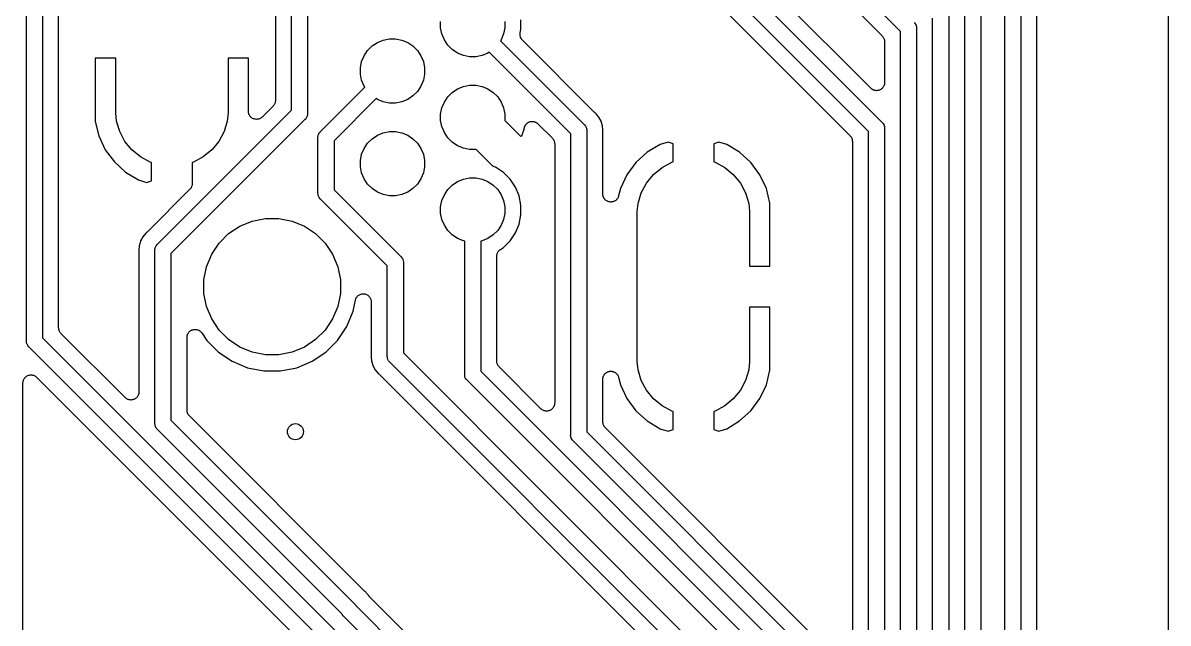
# Model space of a CAD drawing. Extents: x 49 to 143, y -158 to -38.
# Drawn here: x 128.63 to 142.9, y -62.53 to -55.05 of the extents above; entities that cross this region are included whole.
import ezdxf

# ---------------------------------------------------------------- set-up
doc = ezdxf.new("R2010")
doc.units = 0
doc.layers.add('BLACK', color=7, linetype='CONTINUOUS')

msp = doc.modelspace()

# ---------------------------------------------------------------- linework, layer by layer
at = {"layer": 'BLACK', "linetype": 'CONTINUOUS'}
for p, q in [((142.904, -38.2115), (142.904, -147.211)), ((140.87, -116.438), (140.87, -49.0634)), ((141.07, -49.0269), (141.07, -116.438)), ((141.27, -116.31), (141.27, -49.0416)), ((140.37, -118.494), (140.37, -49.1291)), ((140.57, -49.0926), (140.57, -118.458)), ((139.57, -55.1617), (136.118, -51.71)), ((136.065, -51.9393), (139.341, -55.2153)), ((139.199, -55.8694), (137.052, -53.7218)), ((128.678, -59.0131), (128.678, -53.8275)), ((128.878, -53.864), (128.878, -58.9766)), ((136.9, -53.8528), (139.337, -56.2902)), ((129.078, -58.8523), (129.078, -53.9883)), ((139.17, -56.4058), (136.784, -54.02)), ((136.731, -54.2493), (138.941, -56.4593)), ((131.98, -56.1434), (131.98, -54.5064)), ((131.78, -54.5211), (131.78, -56.0191)), ((132.18, -54.5429), (132.18, -56.1799)), ((133.839, -55.1144), (133.839, -55.0356)), ((134.639, -55.0356), (134.639, -55.1144)), ((134.839, -55.1341), (134.839, -55.0159)), ((139.741, -55.0492), (139.754, -55.0645)), ((139.754, -55.0645), (139.763, -55.0818)), ((139.763, -55.0818), (139.765, -55.0897)), ((139.97, -118.986), (139.97, -54.996)), ((140.17, -54.9595), (140.17, -118.95)), ((133.854, -55.1917), (133.839, -55.1144)), ((133.885, -55.2645), (133.854, -55.1917)), ((134.624, -55.1917), (134.593, -55.2645)), ((134.639, -55.1144), (134.624, -55.1917)), ((134.828, -55.1974), (134.829, -55.1882)), ((134.828, -55.1979), (134.828, -55.1974)), ((134.828, -55.1984), (134.828, -55.1979)), ((134.829, -55.2077), (134.828, -55.1984)), ((134.829, -55.1882), (134.83, -55.179)), ((134.83, -55.2169), (134.829, -55.2077)), ((134.83, -55.179), (134.839, -55.1341)), ((134.83, -55.2173), (134.83, -55.2169)), ((134.83, -55.2178), (134.83, -55.2173)), ((134.833, -55.2267), (134.83, -55.2178)), ((134.835, -55.2356), (134.833, -55.2267)), ((139.341, -55.2153), (139.341, -55.2155)), ((139.341, -55.2155), (139.341, -55.2155)), ((139.341, -55.2155), (139.341, -55.2155)), ((139.341, -55.2155), (139.342, -55.2162)), ((139.342, -55.2162), (139.347, -55.2235)), ((139.347, -55.2235), (139.353, -55.2306)), ((139.57, -119.152), (139.57, -55.1617)), ((139.765, -55.0897), (139.769, -55.1007)), ((139.769, -55.1007), (139.769, -55.1026)), ((139.769, -55.1026), (139.77, -55.1154)), ((139.77, -55.1154), (139.77, -55.1154)), ((139.77, -55.1154), (139.77, -55.1203)), ((139.77, -55.1203), (139.77, -55.1252)), ((139.77, -55.1252), (139.77, -119.116)), ((132.928, -55.3975), (132.984, -55.3418)), ((132.984, -55.3418), (133.05, -55.298)), ((133.05, -55.298), (133.122, -55.2679)), ((133.122, -55.2679), (133.2, -55.2525)), ((133.2, -55.2525), (133.278, -55.2525)), ((133.278, -55.2525), (133.356, -55.2679)), ((133.356, -55.2679), (133.428, -55.298)), ((133.428, -55.298), (133.494, -55.3418)), ((133.494, -55.3418), (133.55, -55.3975)), ((133.928, -55.33), (133.885, -55.2645)), ((133.984, -55.3857), (133.928, -55.33)), ((134.593, -55.2645), (134.584, -55.2786)), ((134.584, -55.2786), (135.627, -56.3216)), ((134.836, -55.236), (134.835, -55.2356)), ((134.836, -55.2365), (134.836, -55.236)), ((134.84, -55.2447), (134.836, -55.2365)), ((134.844, -55.2529), (134.84, -55.2447)), ((134.845, -55.2533), (134.844, -55.2529)), ((134.845, -55.2537), (134.845, -55.2533)), ((134.851, -55.2609), (134.845, -55.2537)), ((134.856, -55.2682), (134.851, -55.2609)), ((134.857, -55.2689), (134.856, -55.2682)), ((134.857, -55.2692), (134.857, -55.2689)), ((134.857, -55.2689), (134.857, -55.2689)), ((134.857, -55.2689), (134.857, -55.2689)), ((135.758, -56.1698), (134.857, -55.2692)), ((139.353, -55.2306), (139.354, -55.2311)), ((139.354, -55.2311), (139.354, -55.2315)), ((139.354, -55.2315), (139.358, -55.2397)), ((139.358, -55.2397), (139.362, -55.2479)), ((139.362, -55.2479), (139.363, -55.2484)), ((139.363, -55.2484), (139.363, -55.2488)), ((139.363, -55.2488), (139.365, -55.2577)), ((139.365, -55.2577), (139.368, -55.2665)), ((139.368, -55.2665), (139.368, -55.2671)), ((139.368, -55.2671), (139.368, -55.2676)), ((139.368, -55.2676), (139.369, -55.2767)), ((139.369, -55.2767), (139.37, -55.286)), ((139.37, -55.286), (139.37, -55.7987)), ((129.535, -55.494), (129.535, -56.2818)), ((129.789, -55.494), (129.535, -55.494)), ((129.789, -56.1744), (129.789, -55.494)), ((131.443, -55.494), (131.189, -55.494)), ((131.189, -55.494), (131.189, -56.1744)), ((131.443, -56.1561), (131.443, -55.494)), ((132.854, -55.5358), (132.885, -55.463)), ((132.885, -55.463), (132.928, -55.3975)), ((133.55, -55.3975), (133.593, -55.463)), ((133.593, -55.463), (133.624, -55.5358)), ((134.05, -55.4295), (133.984, -55.3857)), ((134.122, -55.4596), (134.05, -55.4295)), ((134.2, -55.475), (134.122, -55.4596)), ((134.278, -55.475), (134.2, -55.475)), ((134.356, -55.4596), (134.278, -55.475)), ((134.428, -55.4295), (134.356, -55.4596)), ((134.443, -55.42), (134.428, -55.4295)), ((135.46, -56.4372), (134.443, -55.42)), ((132.839, -55.6131), (132.854, -55.5358)), ((132.839, -55.6919), (132.839, -55.6131)), ((133.624, -55.5358), (133.639, -55.6131)), ((133.639, -55.6131), (133.639, -55.6919)), ((132.854, -55.7692), (132.839, -55.6919)), ((132.885, -55.842), (132.854, -55.7692)), ((133.624, -55.7692), (133.593, -55.842)), ((133.639, -55.6919), (133.624, -55.7692)), ((139.37, -55.7987), (139.37, -55.7997)), ((132.343, -56.4071), (132.894, -55.8561)), ((132.894, -55.8561), (132.885, -55.842)), ((133.55, -55.9075), (133.494, -55.9632)), ((133.593, -55.842), (133.55, -55.9075)), ((133.928, -55.975), (133.984, -55.9193)), ((133.984, -55.9193), (134.05, -55.8755)), ((134.05, -55.8755), (134.122, -55.8454)), ((134.122, -55.8454), (134.2, -55.83)), ((134.2, -55.83), (134.278, -55.83)), ((134.278, -55.83), (134.356, -55.8454)), ((134.356, -55.8454), (134.428, -55.8755)), ((134.428, -55.8755), (134.494, -55.9193)), ((134.494, -55.9193), (134.55, -55.975)), ((139.207, -55.8755), (139.199, -55.8694)), ((139.214, -55.8816), (139.207, -55.8755)), ((139.214, -55.8817), (139.214, -55.8816)), ((139.214, -55.8818), (139.214, -55.8817)), ((139.223, -55.8863), (139.214, -55.8818)), ((139.231, -55.8909), (139.223, -55.8863)), ((139.232, -55.891), (139.231, -55.8909)), ((139.231, -55.8909), (139.231, -55.8909)), ((139.241, -55.8938), (139.232, -55.891)), ((139.25, -55.8967), (139.241, -55.8938)), ((139.26, -55.8977), (139.25, -55.8967)), ((139.25, -55.8967), (139.25, -55.8967)), ((139.25, -55.8967), (139.25, -55.8967)), ((139.269, -55.8987), (139.26, -55.8977)), ((139.27, -55.8987), (139.269, -55.8987)), ((139.269, -55.8987), (139.269, -55.8987)), ((139.279, -55.8978), (139.27, -55.8987)), ((139.289, -55.8969), (139.279, -55.8978)), ((139.298, -55.8941), (139.289, -55.8969)), ((139.289, -55.8969), (139.289, -55.8969)), ((139.289, -55.8969), (139.289, -55.8969)), ((139.307, -55.8914), (139.298, -55.8941)), ((139.308, -55.8913), (139.307, -55.8914)), ((139.316, -55.8868), (139.308, -55.8913)), ((139.308, -55.8913), (139.308, -55.8913)), ((139.325, -55.8824), (139.316, -55.8868)), ((139.333, -55.876), (139.325, -55.8822)), ((139.325, -55.8822), (139.325, -55.8823)), ((139.325, -55.8823), (139.325, -55.8824)), ((139.34, -55.8701), (139.333, -55.876)), ((139.346, -55.8623), (139.34, -55.8699)), ((139.34, -55.8699), (139.34, -55.87)), ((139.34, -55.87), (139.34, -55.8701)), ((139.352, -55.8552), (139.346, -55.8623)), ((139.353, -55.855), (139.352, -55.8552)), ((139.357, -55.8465), (139.353, -55.8549)), ((139.353, -55.8549), (139.353, -55.855)), ((139.362, -55.8381), (139.357, -55.8465)), ((139.365, -55.8288), (139.362, -55.8378)), ((139.362, -55.8378), (139.362, -55.8379)), ((139.362, -55.8379), (139.362, -55.8381)), ((139.368, -55.8195), (139.365, -55.8288)), ((139.369, -55.8098), (139.368, -55.8191)), ((139.368, -55.8191), (139.368, -55.8193)), ((139.368, -55.8193), (139.368, -55.8195)), ((139.37, -55.8001), (139.369, -55.8098)), ((139.37, -55.7997), (139.37, -55.7997)), ((139.37, -55.7997), (139.37, -55.7998)), ((139.37, -55.7998), (139.37, -55.8001)), ((131.757, -56.0827), (131.751, -56.0898)), ((131.763, -56.0756), (131.757, -56.0827)), ((131.768, -56.0665), (131.763, -56.0747)), ((131.763, -56.0747), (131.763, -56.0752)), ((131.763, -56.0752), (131.763, -56.0756)), ((131.772, -56.0585), (131.768, -56.0665)), ((131.775, -56.0487), (131.772, -56.0575)), ((131.772, -56.0575), (131.772, -56.058)), ((131.772, -56.058), (131.772, -56.0585)), ((131.778, -56.0399), (131.775, -56.0487)), ((131.779, -56.0297), (131.778, -56.0389)), ((131.778, -56.0389), (131.778, -56.0394)), ((131.778, -56.0394), (131.778, -56.0399)), ((131.78, -56.0205), (131.779, -56.0297)), ((131.78, -56.0191), (131.78, -56.0194)), ((131.78, -56.0194), (131.78, -56.0195)), ((131.78, -56.0195), (131.78, -56.0195)), ((131.78, -56.0195), (131.78, -56.0205)), ((133.035, -55.9975), (132.51, -56.5227)), ((133.05, -56.007), (133.035, -55.9975)), ((133.122, -56.0371), (133.05, -56.007)), ((133.2, -56.0525), (133.122, -56.0371)), ((133.278, -56.0525), (133.2, -56.0525)), ((133.356, -56.0371), (133.278, -56.0525)), ((133.428, -56.007), (133.356, -56.0371)), ((133.494, -55.9632), (133.428, -56.007)), ((133.854, -56.1133), (133.885, -56.0405)), ((133.885, -56.0405), (133.928, -55.975)), ((134.55, -55.975), (134.593, -56.0405)), ((134.593, -56.0405), (134.624, -56.1133)), ((129.799, -56.2772), (129.789, -56.1744)), ((130.311, -57.8124), (131.98, -56.1434)), ((131.189, -56.1744), (131.179, -56.2772)), ((131.444, -56.1657), (131.443, -56.1561)), ((131.445, -56.1752), (131.444, -56.1657)), ((131.445, -56.1754), (131.445, -56.1752)), ((131.445, -56.1755), (131.445, -56.1754)), ((131.448, -56.1848), (131.445, -56.1755)), ((131.45, -56.1939), (131.448, -56.1848)), ((131.45, -56.1941), (131.45, -56.1939)), ((131.451, -56.1942), (131.45, -56.1941)), ((131.455, -56.2027), (131.451, -56.1942)), ((131.46, -56.2112), (131.455, -56.2027)), ((131.46, -56.2113), (131.46, -56.2112)), ((131.46, -56.2115), (131.46, -56.2113)), ((131.466, -56.2187), (131.46, -56.2115)), ((131.472, -56.2263), (131.466, -56.2187)), ((131.472, -56.2264), (131.472, -56.2263)), ((131.472, -56.2266), (131.472, -56.2264)), ((131.479, -56.2325), (131.472, -56.2266)), ((131.614, -56.2268), (131.613, -56.2275)), ((131.613, -56.2275), (131.613, -56.2276)), ((131.613, -56.2276), (131.613, -56.2276)), ((131.613, -56.2276), (131.613, -56.2278)), ((131.751, -56.0898), (131.614, -56.2268)), ((132.173, -56.2233), (132.164, -56.2406)), ((132.176, -56.2141), (132.173, -56.2233)), ((132.179, -56.2044), (132.176, -56.2141)), ((132.18, -56.1897), (132.179, -56.2003)), ((132.179, -56.2003), (132.179, -56.2044)), ((132.18, -56.1799), (132.18, -56.1848)), ((132.18, -56.1848), (132.18, -56.1897)), ((132.18, -56.1897), (132.18, -56.1897)), ((133.839, -56.1906), (133.854, -56.1133)), ((133.839, -56.2694), (133.839, -56.1906)), ((134.624, -56.1133), (134.639, -56.1906)), ((134.639, -56.1906), (134.639, -56.2694)), ((135.761, -56.1725), (135.758, -56.1698)), ((135.764, -56.1755), (135.761, -56.1725)), ((135.765, -56.1764), (135.764, -56.1755)), ((135.773, -56.1826), (135.765, -56.1764)), ((135.779, -56.1903), (135.773, -56.1826)), ((135.791, -56.2045), (135.779, -56.1903)), ((135.779, -56.1903), (135.779, -56.1903)), ((135.81, -56.2283), (135.791, -56.2045)), ((129.535, -56.2818), (129.58, -56.463)), ((129.839, -56.4092), (129.799, -56.2772)), ((132.147, -56.259), (130.478, -57.928)), ((131.179, -56.2772), (131.139, -56.4092)), ((131.487, -56.2388), (131.479, -56.2325)), ((131.487, -56.2389), (131.487, -56.2388)), ((131.487, -56.239), (131.487, -56.2389)), ((131.496, -56.2436), (131.487, -56.239)), ((131.504, -56.2482), (131.496, -56.2436)), ((131.504, -56.2483), (131.504, -56.2482)), ((131.504, -56.2482), (131.504, -56.2482)), ((131.514, -56.2512), (131.504, -56.2483)), ((131.523, -56.254), (131.514, -56.2512)), ((131.523, -56.2541), (131.523, -56.254)), ((131.523, -56.254), (131.523, -56.254)), ((131.533, -56.2551), (131.523, -56.2541)), ((131.542, -56.2561), (131.533, -56.2551)), ((131.552, -56.2552), (131.542, -56.2561)), ((131.542, -56.2561), (131.542, -56.2561)), ((131.542, -56.2561), (131.542, -56.2561)), ((131.561, -56.2544), (131.552, -56.2552)), ((131.562, -56.2544), (131.561, -56.2544)), ((131.571, -56.2516), (131.562, -56.2543)), ((131.562, -56.2543), (131.562, -56.2544)), ((131.58, -56.249), (131.571, -56.2516)), ((131.589, -56.2445), (131.58, -56.2488)), ((131.58, -56.2488), (131.58, -56.2489)), ((131.58, -56.2489), (131.58, -56.249)), ((131.597, -56.24), (131.589, -56.2445)), ((131.598, -56.2399), (131.597, -56.24)), ((131.605, -56.2338), (131.598, -56.2398)), ((131.598, -56.2398), (131.598, -56.2399)), ((131.613, -56.2278), (131.605, -56.2338)), ((132.151, -56.2559), (132.147, -56.259)), ((132.164, -56.2406), (132.151, -56.2559)), ((133.854, -56.3467), (133.839, -56.2694)), ((133.885, -56.4195), (133.854, -56.3467)), ((134.639, -56.2694), (134.639, -56.2706)), ((134.639, -56.2706), (134.835, -56.4673)), ((134.879, -56.3781), (134.881, -56.3685)), ((134.881, -56.364), (134.882, -56.3609)), ((134.881, -56.3671), (134.881, -56.364)), ((134.881, -56.3685), (134.881, -56.3671)), ((134.882, -56.3609), (134.884, -56.3546)), ((134.884, -56.3546), (134.885, -56.3482)), ((134.885, -56.3482), (134.887, -56.3453)), ((134.887, -56.3453), (134.888, -56.3423)), ((134.888, -56.3423), (134.891, -56.3365)), ((134.891, -56.3365), (134.894, -56.3305)), ((134.894, -56.3305), (134.895, -56.3279)), ((134.895, -56.3279), (134.897, -56.3252)), ((134.897, -56.3252), (134.901, -56.3201)), ((134.901, -56.3201), (134.905, -56.3147)), ((134.905, -56.3147), (134.907, -56.3126)), ((134.907, -56.3126), (134.909, -56.3102)), ((134.909, -56.3102), (134.915, -56.306)), ((134.915, -56.306), (134.919, -56.3015)), ((134.919, -56.3015), (134.922, -56.2999)), ((134.922, -56.2999), (134.925, -56.2979)), ((134.925, -56.2979), (134.931, -56.2948)), ((134.931, -56.2948), (134.936, -56.2913)), ((134.936, -56.2913), (134.939, -56.2902)), ((134.939, -56.2902), (134.942, -56.2888)), ((134.942, -56.2888), (134.948, -56.2869)), ((134.948, -56.2869), (134.954, -56.2846)), ((134.954, -56.2846), (134.958, -56.2841)), ((134.958, -56.2841), (134.961, -56.2832)), ((134.961, -56.2832), (134.967, -56.2826)), ((134.967, -56.2826), (134.974, -56.2815)), ((134.974, -56.2815), (134.977, -56.2817)), ((134.977, -56.2817), (134.98, -56.2814)), ((134.98, -56.2814), (134.987, -56.282)), ((134.987, -56.282), (134.993, -56.2823)), ((134.993, -56.2823), (134.996, -56.283)), ((134.996, -56.283), (134.999, -56.2833)), ((134.999, -56.2833), (135.006, -56.2853)), ((135.006, -56.2853), (135.012, -56.2868)), ((135.012, -56.2868), (135.015, -56.2881)), ((135.015, -56.2881), (135.018, -56.289)), ((135.018, -56.289), (135.024, -56.2922)), ((135.024, -56.2922), (135.03, -56.2949)), ((135.03, -56.2949), (135.033, -56.2968)), ((135.033, -56.2968), (135.035, -56.2983)), ((135.035, -56.2983), (135.04, -56.3025)), ((135.04, -56.3025), (135.046, -56.3063)), ((135.046, -56.3063), (135.048, -56.3086)), ((135.048, -56.3086), (135.05, -56.3107)), ((135.05, -56.3107), (135.231, -56.4908)), ((135.627, -56.3216), (135.631, -56.3247)), ((135.631, -56.3247), (135.643, -56.34)), ((135.643, -56.34), (135.653, -56.3573)), ((135.653, -56.3573), (135.655, -56.3646)), ((135.655, -56.3646), (135.658, -56.3762)), ((135.838, -56.2804), (135.81, -56.2283)), ((135.855, -56.337), (135.838, -56.2804)), ((135.86, -56.3859), (135.855, -56.337)), ((139.337, -56.2902), (139.341, -56.2933)), ((139.341, -56.2933), (139.354, -56.3085)), ((139.354, -56.3085), (139.36, -56.3206)), ((139.36, -56.3206), (139.363, -56.3259)), ((139.363, -56.3259), (139.369, -56.3448)), ((139.369, -56.3448), (139.37, -56.3644)), ((139.37, -56.3644), (139.37, -56.3693)), ((139.37, -56.3693), (139.37, -119.281)), ((129.58, -56.463), (129.66, -56.6342)), ((129.904, -56.5308), (129.839, -56.4092)), ((131.139, -56.4092), (131.074, -56.5308)), ((132.31, -56.4813), (132.312, -56.4617)), ((132.31, -56.4862), (132.31, -56.4813)), ((132.31, -57.1705), (132.31, -56.4862)), ((132.312, -56.4617), (132.317, -56.4428)), ((132.317, -56.4428), (132.327, -56.4255)), ((132.327, -56.4255), (132.336, -56.4141)), ((132.336, -56.4141), (132.339, -56.4102)), ((132.339, -56.4102), (132.343, -56.4071)), ((132.928, -56.5525), (132.984, -56.4968)), ((132.984, -56.4968), (133.05, -56.453)), ((133.05, -56.453), (133.122, -56.4229)), ((133.122, -56.4229), (133.2, -56.4075)), ((133.2, -56.4075), (133.278, -56.4075)), ((133.278, -56.4075), (133.356, -56.4229)), ((133.356, -56.4229), (133.428, -56.453)), ((133.428, -56.453), (133.494, -56.4968)), ((133.494, -56.4968), (133.55, -56.5525)), ((133.928, -56.485), (133.885, -56.4195)), ((133.984, -56.5407), (133.928, -56.485)), ((134.835, -56.4673), (134.851, -56.4622)), ((134.851, -56.4622), (134.879, -56.3781)), ((135.231, -56.4908), (135.231, -56.491)), ((135.231, -56.491), (135.231, -56.491)), ((135.231, -56.491), (135.231, -56.491)), ((135.231, -56.491), (135.231, -56.4918)), ((135.231, -56.4918), (135.237, -56.499)), ((135.237, -56.499), (135.243, -56.5061)), ((135.243, -56.5061), (135.243, -56.5066)), ((135.243, -56.5066), (135.244, -56.507)), ((135.244, -56.507), (135.248, -56.5152)), ((135.46, -60.1862), (135.46, -56.4372)), ((135.658, -56.3762), (135.659, -56.379)), ((135.659, -56.379), (135.66, -56.3909)), ((135.66, -56.3909), (135.66, -56.3909)), ((135.66, -56.3909), (135.66, -56.3958)), ((135.66, -56.3958), (135.66, -56.4007)), ((135.66, -56.4007), (135.66, -60.1497)), ((135.86, -56.386), (135.86, -56.3859)), ((135.861, -56.3958), (135.86, -56.386)), ((135.86, -56.4056), (135.861, -56.3958)), ((135.86, -56.4098), (135.86, -56.4056)), ((135.86, -56.414), (135.86, -56.4098)), ((135.86, -56.4154), (135.86, -56.414)), ((135.86, -57.1861), (135.86, -56.4154)), ((138.941, -56.4593), (138.941, -56.4596)), ((138.941, -56.4596), (138.941, -56.4596)), ((138.941, -56.4596), (138.941, -56.4596)), ((138.941, -56.4596), (138.942, -56.4603)), ((138.942, -56.4603), (138.947, -56.4676)), ((138.947, -56.4676), (138.953, -56.4747)), ((138.953, -56.4747), (138.954, -56.4752)), ((138.954, -56.4752), (138.954, -56.4756)), ((138.954, -56.4756), (138.958, -56.4838)), ((138.958, -56.4838), (138.962, -56.4919)), ((138.962, -56.4919), (138.963, -56.4924)), ((138.963, -56.4924), (138.963, -56.4929)), ((138.963, -56.4929), (138.965, -56.5018)), ((138.965, -56.5018), (138.968, -56.5106)), ((138.968, -56.5106), (138.968, -56.5112)), ((138.968, -56.5112), (138.968, -56.5117)), ((138.968, -56.5117), (138.969, -56.5208)), ((139.17, -119.318), (139.17, -56.4058)), ((129.66, -56.6342), (129.773, -56.7863)), ((129.992, -56.6374), (129.904, -56.5308)), ((130.098, -56.7248), (129.992, -56.6374)), ((130.986, -56.6374), (130.88, -56.7248)), ((131.074, -56.5308), (130.986, -56.6374)), ((132.51, -56.5227), (132.51, -57.134)), ((132.854, -56.6908), (132.885, -56.618)), ((132.885, -56.618), (132.928, -56.5525)), ((133.55, -56.5525), (133.593, -56.618)), ((133.593, -56.618), (133.624, -56.6908)), ((134.05, -56.5845), (133.984, -56.5407)), ((134.122, -56.6146), (134.05, -56.5845)), ((134.2, -56.63), (134.122, -56.6146)), ((134.278, -56.63), (134.2, -56.63)), ((134.28, -56.6298), (134.278, -56.63)), ((134.475, -56.825), (134.28, -56.6298)), ((135.248, -56.5152), (135.252, -56.5234)), ((135.252, -56.5234), (135.252, -56.5239)), ((135.252, -56.5239), (135.253, -56.5243)), ((135.253, -56.5243), (135.255, -56.5332)), ((135.255, -56.5332), (135.258, -56.5421)), ((135.258, -56.5421), (135.258, -56.5426)), ((135.258, -56.5426), (135.258, -56.5431)), ((135.258, -56.5431), (135.259, -56.5523)), ((135.259, -56.5523), (135.26, -56.5615)), ((135.26, -56.5615), (135.26, -59.7911)), ((136.573, -56.57), (136.413, -56.6664)), ((136.673, -56.5391), (136.573, -56.57)), ((136.735, -56.5594), (136.673, -56.5391)), ((136.735, -56.7856), (136.735, -56.5594)), ((137.305, -56.5391), (137.243, -56.5594)), ((137.243, -56.5594), (137.243, -56.7856)), ((137.405, -56.57), (137.305, -56.5391)), ((137.565, -56.6664), (137.405, -56.57)), ((138.969, -56.5208), (138.97, -56.5301)), ((138.97, -56.5301), (138.97, -62.9356)), ((129.773, -56.7863), (129.913, -56.9136)), ((130.22, -56.7898), (130.098, -56.7248)), ((130.235, -56.7944), (130.22, -56.7898)), ((130.235, -57.0206), (130.235, -56.7944)), ((130.758, -56.7898), (130.743, -56.7944)), ((130.743, -56.7944), (130.743, -57.0561)), ((130.88, -56.7248), (130.758, -56.7898)), ((132.839, -56.7681), (132.854, -56.6908)), ((132.839, -56.8469), (132.839, -56.7681)), ((133.624, -56.6908), (133.639, -56.7681)), ((133.639, -56.7681), (133.639, -56.8469)), ((136.273, -56.7937), (136.16, -56.9458)), ((136.413, -56.6664), (136.273, -56.7937)), ((136.598, -56.8552), (136.72, -56.7902)), ((136.72, -56.7902), (136.735, -56.7856)), ((137.243, -56.7856), (137.258, -56.7902)), ((137.258, -56.7902), (137.38, -56.8552)), ((137.705, -56.7937), (137.565, -56.6664)), ((137.818, -56.9458), (137.705, -56.7937)), ((129.913, -56.9136), (130.073, -57.01)), ((132.854, -56.9242), (132.839, -56.8469)), ((132.885, -56.997), (132.854, -56.9242)), ((133.624, -56.9242), (133.593, -56.997)), ((133.639, -56.8469), (133.624, -56.9242)), ((134.482, -56.8308), (134.475, -56.825)), ((134.489, -56.8367), (134.482, -56.8308)), ((134.489, -56.837), (134.489, -56.8367)), ((134.49, -56.8374), (134.489, -56.837)), ((134.498, -56.8417), (134.49, -56.8374)), ((134.506, -56.8461), (134.498, -56.8417)), ((134.507, -56.8466), (134.506, -56.8461)), ((134.507, -56.8467), (134.507, -56.8466)), ((134.507, -56.8466), (134.507, -56.8466)), ((134.507, -56.8466), (134.507, -56.8466)), ((134.523, -56.8533), (134.507, -56.8467)), ((134.621, -56.9189), (134.523, -56.8533)), ((134.705, -57.0025), (134.621, -56.9189)), ((136.492, -56.9426), (136.598, -56.8552)), ((137.38, -56.8552), (137.486, -56.9426)), ((130.073, -57.01), (130.173, -57.0409)), ((130.173, -57.0409), (130.235, -57.0206)), ((130.741, -57.0769), (130.738, -57.0857)), ((130.742, -57.0667), (130.741, -57.0759)), ((130.741, -57.0759), (130.741, -57.0764)), ((130.741, -57.0764), (130.741, -57.0769)), ((130.743, -57.0575), (130.742, -57.0667)), ((130.743, -57.0561), (130.743, -57.0564)), ((130.743, -57.0564), (130.743, -57.0565)), ((130.743, -57.0565), (130.743, -57.0565)), ((130.743, -57.0565), (130.743, -57.0575)), ((132.928, -57.0625), (132.885, -56.997)), ((132.984, -57.1182), (132.928, -57.0625)), ((133.55, -57.0625), (133.494, -57.1182)), ((133.593, -56.997), (133.55, -57.0625)), ((133.928, -57.13), (133.984, -57.0743)), ((133.984, -57.0743), (134.05, -57.0305)), ((134.05, -57.0305), (134.122, -57.0004)), ((134.122, -57.0004), (134.2, -56.985)), ((134.2, -56.985), (134.278, -56.985)), ((134.278, -56.985), (134.356, -57.0004)), ((134.356, -57.0004), (134.428, -57.0305)), ((134.428, -57.0305), (134.494, -57.0743)), ((134.494, -57.0743), (134.55, -57.13)), ((134.771, -57.1008), (134.705, -57.0025)), ((136.16, -56.9458), (136.08, -57.117)), ((136.339, -57.1708), (136.404, -57.0492)), ((136.404, -57.0492), (136.492, -56.9426)), ((137.486, -56.9426), (137.574, -57.0492)), ((137.574, -57.0492), (137.639, -57.1708)), ((137.898, -57.117), (137.818, -56.9458)), ((130.714, -57.1268), (130.18, -57.6606)), ((130.72, -57.1197), (130.714, -57.1268)), ((130.726, -57.1126), (130.72, -57.1197)), ((130.731, -57.1035), (130.726, -57.1117)), ((130.726, -57.1117), (130.726, -57.1122)), ((130.726, -57.1122), (130.726, -57.1126)), ((130.735, -57.0955), (130.731, -57.1035)), ((130.738, -57.0857), (130.735, -57.0945)), ((130.735, -57.0945), (130.735, -57.095)), ((130.735, -57.095), (130.735, -57.0955)), ((132.31, -57.1754), (132.31, -57.1705)), ((132.31, -57.1803), (132.31, -57.1754)), ((132.311, -57.1893), (132.31, -57.1803)), ((132.31, -57.1803), (132.31, -57.1803)), ((132.312, -57.195), (132.311, -57.1893)), ((132.312, -57.1968), (132.312, -57.195)), ((132.317, -57.2139), (132.312, -57.1968)), ((132.327, -57.2312), (132.317, -57.2139)), ((132.51, -57.134), (133.341, -57.9648)), ((133.05, -57.162), (132.984, -57.1182)), ((133.122, -57.1921), (133.05, -57.162)), ((133.2, -57.2075), (133.122, -57.1921)), ((133.278, -57.2075), (133.2, -57.2075)), ((133.356, -57.1921), (133.278, -57.2075)), ((133.428, -57.162), (133.356, -57.1921)), ((133.494, -57.1182), (133.428, -57.162)), ((133.854, -57.2683), (133.885, -57.1955)), ((133.885, -57.1955), (133.928, -57.13)), ((134.55, -57.13), (134.593, -57.1955)), ((134.593, -57.1955), (134.624, -57.2683)), ((134.816, -57.21), (134.771, -57.1008)), ((134.839, -57.3259), (134.816, -57.21)), ((135.861, -57.1934), (135.86, -57.1861)), ((135.861, -57.2008), (135.861, -57.1934)), ((135.861, -57.2031), (135.861, -57.2008)), ((135.862, -57.2055), (135.861, -57.2031)), ((135.864, -57.2126), (135.862, -57.2055)), ((135.866, -57.2197), (135.864, -57.2126)), ((135.867, -57.2219), (135.866, -57.2197)), ((135.867, -57.2242), (135.867, -57.2219)), ((135.871, -57.2307), (135.867, -57.2242)), ((136.052, -57.2255), (136.051, -57.2276)), ((136.054, -57.2184), (136.052, -57.2255)), ((136.057, -57.2115), (136.054, -57.2184)), ((136.08, -57.117), (136.057, -57.2102)), ((136.057, -57.2102), (136.057, -57.2115)), ((136.299, -57.3028), (136.339, -57.1708)), ((137.639, -57.1708), (137.679, -57.3028)), ((137.943, -57.2982), (137.898, -57.117)), ((132.339, -57.2465), (132.327, -57.2312)), ((132.343, -57.2496), (132.339, -57.2465)), ((133.174, -58.0804), (132.343, -57.2496)), ((133.839, -57.3456), (133.854, -57.2683)), ((133.839, -57.4244), (133.839, -57.3456)), ((134.624, -57.2683), (134.639, -57.3456)), ((134.639, -57.3456), (134.639, -57.4244)), ((134.839, -57.4441), (134.839, -57.3259)), ((135.874, -57.2374), (135.871, -57.2307)), ((135.875, -57.2393), (135.874, -57.2374)), ((135.877, -57.2414), (135.875, -57.2393)), ((135.881, -57.2471), (135.877, -57.2414)), ((135.886, -57.2531), (135.881, -57.2471)), ((135.887, -57.2547), (135.886, -57.2531)), ((135.889, -57.2565), (135.887, -57.2547)), ((135.895, -57.2612), (135.889, -57.2565)), ((135.9, -57.2662), (135.895, -57.2612)), ((135.902, -57.2674), (135.9, -57.2662)), ((135.904, -57.269), (135.902, -57.2674)), ((135.91, -57.2725), (135.904, -57.269)), ((135.917, -57.2763), (135.91, -57.2725)), ((135.919, -57.2771), (135.917, -57.2763)), ((135.921, -57.2783), (135.919, -57.2771)), ((135.928, -57.2804), (135.921, -57.2783)), ((135.935, -57.283), (135.928, -57.2804)), ((135.937, -57.2833), (135.935, -57.283)), ((135.94, -57.284), (135.937, -57.2833)), ((135.947, -57.2848), (135.94, -57.284)), ((135.954, -57.2859), (135.947, -57.2848)), ((135.957, -57.2858), (135.954, -57.2859)), ((135.959, -57.2861), (135.957, -57.2858)), ((135.966, -57.2854), (135.959, -57.2861)), ((135.974, -57.2851), (135.966, -57.2854)), ((135.976, -57.2845), (135.974, -57.2851)), ((135.979, -57.2843), (135.976, -57.2845)), ((135.986, -57.2822), (135.979, -57.2843)), ((135.993, -57.2805), (135.986, -57.2822)), ((135.995, -57.2795), (135.993, -57.2805)), ((135.997, -57.2788), (135.995, -57.2795)), ((136.004, -57.2754), (135.997, -57.2788)), ((136.01, -57.2723), (136.004, -57.2754)), ((136.012, -57.2709), (136.01, -57.2723)), ((136.015, -57.2697), (136.012, -57.2709)), ((136.02, -57.2651), (136.015, -57.2697)), ((136.026, -57.2608), (136.02, -57.2651)), ((136.028, -57.259), (136.026, -57.2608)), ((136.03, -57.2575), (136.028, -57.259)), ((136.035, -57.2519), (136.03, -57.2575)), ((136.04, -57.2464), (136.035, -57.2519)), ((136.041, -57.2444), (136.04, -57.2464)), ((136.042, -57.2426), (136.041, -57.2444)), ((136.046, -57.2361), (136.042, -57.2426)), ((136.05, -57.2298), (136.046, -57.2361)), ((136.051, -57.2276), (136.05, -57.2298)), ((136.289, -57.4056), (136.299, -57.3028)), ((137.679, -57.3028), (137.689, -57.4056)), ((137.943, -58.086), (137.943, -57.2982)), ((131.491, -57.5227), (131.655, -57.49)), ((131.655, -57.49), (131.823, -57.49)), ((131.823, -57.49), (131.987, -57.5227)), ((133.854, -57.5017), (133.839, -57.4244)), ((133.885, -57.5745), (133.854, -57.5017)), ((134.624, -57.5017), (134.593, -57.5745)), ((134.639, -57.4244), (134.624, -57.5017)), ((134.816, -57.56), (134.839, -57.4441)), ((136.289, -59.2744), (136.289, -57.4056)), ((137.689, -57.4056), (137.689, -58.086)), ((131.197, -57.6798), (131.336, -57.5867)), ((131.336, -57.5867), (131.491, -57.5227)), ((131.987, -57.5227), (132.142, -57.5867)), ((132.142, -57.5867), (132.281, -57.6798)), ((133.928, -57.64), (133.885, -57.5745)), ((133.984, -57.6957), (133.928, -57.64)), ((134.55, -57.64), (134.494, -57.6957)), ((134.593, -57.5745), (134.55, -57.64)), ((134.771, -57.6692), (134.816, -57.56)), ((130.1, -57.7712), (130.084, -57.8243)), ((130.128, -57.7191), (130.1, -57.7712)), ((130.165, -57.6734), (130.128, -57.7191)), ((130.173, -57.6672), (130.165, -57.6734)), ((130.176, -57.6642), (130.173, -57.6672)), ((130.179, -57.6616), (130.176, -57.6642)), ((130.18, -57.6606), (130.179, -57.6616)), ((131.079, -57.7982), (131.197, -57.6798)), ((132.281, -57.6798), (132.399, -57.7982)), ((134.05, -57.7395), (133.984, -57.6957)), ((134.122, -57.7696), (134.05, -57.7395)), ((134.139, -57.7729), (134.122, -57.7696)), ((134.139, -59.4311), (134.139, -57.7729)), ((134.356, -57.7696), (134.339, -57.7729)), ((134.339, -57.7729), (134.339, -59.3946)), ((134.428, -57.7395), (134.356, -57.7696)), ((134.494, -57.6957), (134.428, -57.7395)), ((134.621, -57.8511), (134.705, -57.7675)), ((134.705, -57.7675), (134.771, -57.6692)), ((130.083, -57.8278), (130.077, -57.8866)), ((130.077, -57.8866), (130.078, -57.8964)), ((130.078, -57.8964), (130.078, -57.8978)), ((130.078, -57.8978), (130.078, -57.902)), ((130.078, -57.902), (130.078, -57.9062)), ((130.078, -57.9062), (130.078, -59.6525)), ((130.084, -57.8243), (130.083, -57.8278)), ((130.278, -57.8817), (130.279, -57.869)), ((130.278, -57.8866), (130.278, -57.8817)), ((130.278, -57.8817), (130.278, -57.8817)), ((130.278, -57.8915), (130.278, -57.8866)), ((130.278, -60.0407), (130.278, -57.8915)), ((130.279, -57.869), (130.28, -57.867)), ((130.28, -57.867), (130.283, -57.8567)), ((130.283, -57.8567), (130.285, -57.8481)), ((130.285, -57.8481), (130.295, -57.8308)), ((130.295, -57.8308), (130.307, -57.8155)), ((130.307, -57.8155), (130.311, -57.8124)), ((130.478, -57.928), (130.478, -60.0042)), ((130.922, -58.0921), (130.986, -57.9374)), ((130.986, -57.9374), (131.079, -57.7982)), ((132.399, -57.7982), (132.492, -57.9374)), ((132.492, -57.9374), (132.556, -58.0921)), ((134.54, -57.9489), (134.541, -57.9398)), ((134.541, -57.9388), (134.544, -57.9299)), ((134.541, -57.9393), (134.541, -57.9388)), ((134.541, -57.9398), (134.541, -57.9393)), ((134.544, -57.9299), (134.547, -57.9211)), ((134.547, -57.9202), (134.552, -57.9121)), ((134.547, -57.9207), (134.547, -57.9202)), ((134.547, -57.9211), (134.547, -57.9207)), ((134.552, -57.9121), (134.556, -57.9039)), ((134.556, -57.9031), (134.562, -57.896)), ((134.556, -57.9035), (134.556, -57.9031)), ((134.556, -57.9039), (134.556, -57.9035)), ((134.562, -57.896), (134.568, -57.8888)), ((134.568, -57.8888), (134.569, -57.8885)), ((134.569, -57.8882), (134.576, -57.8824)), ((134.569, -57.8885), (134.569, -57.8882)), ((134.576, -57.8824), (134.583, -57.8765)), ((134.583, -57.8765), (134.621, -57.8511)), ((133.174, -59.2025), (133.174, -58.0804)), ((133.341, -57.9648), (133.345, -57.9679)), ((133.345, -57.9679), (133.357, -57.9832)), ((133.357, -57.9832), (133.362, -57.9913)), ((133.362, -57.9913), (133.367, -58.0005)), ((133.367, -58.0005), (133.372, -58.0192)), ((133.372, -58.0192), (133.372, -58.0194)), ((133.372, -58.0194), (133.374, -58.0341)), ((133.374, -58.0341), (133.374, -58.0341)), ((133.374, -58.0341), (133.374, -58.039)), ((133.374, -58.039), (133.374, -58.0439)), ((133.374, -58.0439), (133.374, -59.166)), ((134.539, -57.9582), (134.54, -57.9489)), ((134.539, -57.9592), (134.539, -57.9582)), ((134.539, -57.9596), (134.539, -57.9592)), ((134.539, -57.9592), (134.539, -57.9592)), ((134.539, -57.9592), (134.539, -57.9592)), ((134.539, -59.2703), (134.539, -57.9596)), ((130.889, -58.2563), (130.922, -58.0921)), ((132.556, -58.0921), (132.589, -58.2563)), ((137.689, -58.086), (137.943, -58.086)), ((130.889, -58.4237), (130.889, -58.2563)), ((132.589, -58.2563), (132.589, -58.4237)), ((130.922, -58.5879), (130.889, -58.4237)), ((132.589, -58.4237), (132.556, -58.5879)), ((132.749, -58.6463), (132.776, -58.5102)), ((132.776, -58.5088), (132.779, -58.5)), ((132.776, -58.5089), (132.776, -58.5088)), ((132.776, -58.5102), (132.776, -58.5089)), ((132.776, -58.5089), (132.776, -58.5089)), ((132.776, -58.5089), (132.776, -58.5089)), ((132.779, -58.5), (132.782, -58.4903)), ((132.782, -58.4902), (132.787, -58.4816)), ((132.782, -58.4903), (132.782, -58.4902)), ((132.782, -58.4902), (132.782, -58.4902)), ((132.787, -58.4816), (132.791, -58.4732)), ((132.791, -58.4731), (132.798, -58.4655)), ((132.791, -58.4732), (132.791, -58.4731)), ((132.791, -58.4731), (132.791, -58.4731)), ((132.798, -58.4655), (132.804, -58.4582)), ((132.804, -58.4582), (132.812, -58.4518)), ((132.804, -58.4582), (132.804, -58.4582)), ((132.804, -58.4582), (132.804, -58.4582)), ((132.812, -58.4518), (132.819, -58.446)), ((132.819, -58.446), (132.828, -58.4414)), ((132.819, -58.446), (132.819, -58.446)), ((132.819, -58.446), (132.819, -58.446)), ((132.828, -58.4414), (132.836, -58.437)), ((132.836, -58.4369), (132.846, -58.4342)), ((132.836, -58.437), (132.836, -58.4369)), ((132.836, -58.4369), (132.836, -58.4369)), ((132.846, -58.4342), (132.855, -58.4314)), ((132.855, -58.4314), (132.864, -58.4306)), ((132.855, -58.4314), (132.855, -58.4314)), ((132.855, -58.4314), (132.855, -58.4314)), ((132.864, -58.4306), (132.874, -58.4297)), ((132.874, -58.4297), (132.875, -58.4297)), ((132.875, -58.4297), (132.875, -58.4297)), ((132.875, -58.4297), (132.884, -58.4307)), ((132.884, -58.4307), (132.894, -58.4317)), ((132.894, -58.4317), (132.894, -58.4317)), ((132.894, -58.4317), (132.894, -58.4317)), ((132.894, -58.4317), (132.904, -58.4349)), ((132.904, -58.4349), (132.913, -58.4375)), ((132.913, -58.4375), (132.913, -58.4375)), ((132.913, -58.4375), (132.913, -58.4375)), ((132.913, -58.4375), (132.922, -58.4425)), ((132.922, -58.4425), (132.93, -58.4468)), ((132.93, -58.4468), (132.93, -58.4468)), ((132.93, -58.4468), (132.93, -58.4468)), ((132.93, -58.4468), (132.938, -58.4532)), ((132.938, -58.4532), (132.945, -58.4592)), ((132.945, -58.4592), (132.945, -58.4592)), ((132.945, -58.4592), (132.945, -58.4593)), ((132.945, -58.4593), (132.951, -58.4671)), ((132.951, -58.4671), (132.957, -58.4743)), ((132.957, -58.4743), (132.957, -58.4744)), ((132.957, -58.4744), (132.957, -58.4744)), ((132.957, -58.4744), (132.962, -58.4826)), ((132.962, -58.4826), (132.966, -58.4916)), ((132.966, -58.4916), (132.966, -58.4916)), ((132.966, -58.4916), (132.966, -58.4917)), ((132.966, -58.4917), (132.969, -58.5003)), ((132.969, -58.5003), (132.972, -58.5103)), ((132.972, -58.5103), (132.972, -58.5103)), ((132.972, -58.5103), (132.972, -58.5103)), ((132.972, -58.5103), (132.973, -58.5201)), ((130.986, -58.7426), (130.922, -58.5879)), ((132.556, -58.5879), (132.492, -58.7426)), ((132.669, -58.8374), (132.749, -58.6463)), ((132.973, -58.5201), (132.974, -58.5297)), ((132.974, -58.5297), (132.974, -59.1878)), ((137.689, -58.594), (137.689, -59.2744)), ((137.943, -58.594), (137.689, -58.594)), ((137.943, -59.3818), (137.943, -58.594)), ((131.079, -58.8818), (130.986, -58.7426)), ((132.492, -58.7426), (132.399, -58.8818)), ((129.079, -58.8616), (129.078, -58.8523)), ((129.08, -58.8707), (129.079, -58.8616)), ((129.08, -58.8712), (129.08, -58.8707)), ((129.08, -58.8717), (129.08, -58.8712)), ((129.083, -58.8806), (129.08, -58.8717)), ((129.085, -58.8895), (129.083, -58.8806)), ((129.085, -58.8899), (129.085, -58.8895)), ((129.086, -58.8904), (129.085, -58.8899)), ((129.09, -58.8986), (129.086, -58.8904)), ((129.094, -58.9068), (129.09, -58.8986)), ((129.094, -58.9072), (129.094, -58.9068)), ((129.095, -58.9077), (129.094, -58.9072)), ((129.101, -58.9148), (129.095, -58.9077)), ((129.106, -58.922), (129.101, -58.9148)), ((129.107, -58.9228), (129.106, -58.922)), ((129.107, -58.923), (129.107, -58.9228)), ((129.107, -58.9228), (129.107, -58.9228)), ((129.107, -58.9228), (129.107, -58.9228)), ((129.907, -59.7232), (129.107, -58.923)), ((130.683, -58.9417), (130.686, -58.9329)), ((130.686, -58.9326), (130.691, -58.9241)), ((130.686, -58.9327), (130.686, -58.9326)), ((130.686, -58.9329), (130.686, -58.9327)), ((130.691, -58.9241), (130.696, -58.9157)), ((130.696, -58.9155), (130.702, -58.9082)), ((130.696, -58.9156), (130.696, -58.9155)), ((130.696, -58.9157), (130.696, -58.9156)), ((130.702, -58.9082), (130.708, -58.9007)), ((130.708, -58.9006), (130.716, -58.8946)), ((130.708, -58.9007), (130.708, -58.9006)), ((130.708, -58.9007), (130.708, -58.9007)), ((130.716, -58.8946), (130.723, -58.8885)), ((130.723, -58.8883), (130.732, -58.884)), ((130.723, -58.8884), (130.723, -58.8883)), ((130.723, -58.8885), (130.723, -58.8884)), ((130.732, -58.884), (130.74, -58.8794)), ((130.74, -58.8794), (130.741, -58.8793)), ((130.741, -58.8793), (130.75, -58.8766)), ((130.741, -58.8793), (130.741, -58.8793)), ((130.75, -58.8766), (130.759, -58.8738)), ((130.759, -58.8738), (130.769, -58.8729)), ((130.759, -58.8738), (130.759, -58.8738)), ((130.759, -58.8738), (130.759, -58.8738)), ((130.769, -58.8729), (130.779, -58.872)), ((130.779, -58.872), (130.779, -58.872)), ((130.779, -58.872), (130.779, -58.872)), ((130.779, -58.872), (130.789, -58.873)), ((130.789, -58.873), (130.798, -58.874)), ((130.798, -58.874), (130.798, -58.874)), ((130.798, -58.874), (130.798, -58.874)), ((130.798, -58.874), (130.808, -58.877)), ((130.808, -58.877), (130.817, -58.8797)), ((130.817, -58.8797), (130.817, -58.8798)), ((130.817, -58.8798), (130.817, -58.8798)), ((130.817, -58.8798), (130.825, -58.8844)), ((130.825, -58.8844), (130.834, -58.889)), ((130.834, -58.889), (130.834, -58.889)), ((130.834, -58.889), (130.834, -58.8891)), ((130.834, -58.8891), (130.841, -58.8949)), ((130.841, -58.8949), (130.849, -58.9014)), ((130.849, -58.9014), (130.849, -58.9015)), ((130.849, -58.9015), (130.849, -58.9015)), ((130.849, -58.9015), (130.855, -58.9088)), ((130.855, -58.9088), (130.861, -58.9164)), ((130.861, -58.9164), (130.923, -59.0093)), ((131.197, -59.0002), (131.079, -58.8818)), ((132.399, -58.8818), (132.281, -59.0002)), ((132.555, -59.0093), (132.669, -58.8374)), ((128.678, -59.018), (128.678, -59.0131)), ((128.679, -59.0376), (128.678, -59.018)), ((128.684, -59.0539), (128.679, -59.0376)), ((128.685, -59.0565), (128.684, -59.0539)), ((128.694, -59.0738), (128.685, -59.0565)), ((128.707, -59.0891), (128.694, -59.0738)), ((128.878, -58.9766), (137.337, -67.4357)), ((130.678, -58.9706), (130.679, -58.9607)), ((130.678, -58.9709), (130.678, -58.9706)), ((130.678, -58.972), (130.678, -58.9709)), ((130.678, -58.9709), (130.678, -58.9709)), ((130.678, -58.9709), (130.678, -58.9709)), ((130.678, -59.8799), (130.678, -58.972)), ((130.679, -58.9607), (130.68, -58.9515)), ((130.68, -58.9512), (130.683, -58.9417)), ((130.68, -58.9513), (130.68, -58.9512)), ((130.68, -58.9515), (130.68, -58.9513)), ((130.923, -59.0093), (131.07, -59.1556)), ((131.336, -59.0933), (131.197, -59.0002)), ((132.281, -59.0002), (132.142, -59.0933)), ((132.408, -59.1556), (132.555, -59.0093)), ((128.711, -59.0922), (128.707, -59.0891)), ((137.17, -67.5513), (128.711, -59.0922)), ((131.07, -59.1556), (131.242, -59.2705)), ((131.491, -59.1573), (131.336, -59.0933)), ((131.655, -59.19), (131.491, -59.1573)), ((131.823, -59.19), (131.655, -59.19)), ((131.987, -59.1573), (131.823, -59.19)), ((132.142, -59.0933), (131.987, -59.1573)), ((132.236, -59.2705), (132.408, -59.1556)), ((132.973, -59.1976), (132.972, -59.2074)), ((132.972, -59.2074), (132.973, -59.2172)), ((132.974, -59.1891), (132.973, -59.1933)), ((132.973, -59.1933), (132.973, -59.1976)), ((132.973, -59.2172), (132.978, -59.2662)), ((132.974, -59.1878), (132.974, -59.1891)), ((133.173, -59.2074), (133.174, -59.2025)), ((133.174, -59.2123), (133.173, -59.2074)), ((133.175, -59.2225), (133.174, -59.2123)), ((133.174, -59.2123), (133.174, -59.2123)), ((133.175, -59.227), (133.175, -59.2225)), ((133.374, -59.166), (138.137, -63.9294)), ((131.242, -59.2705), (131.433, -59.3496)), ((131.433, -59.3496), (131.636, -59.39)), ((131.842, -59.39), (132.045, -59.3496)), ((132.045, -59.3496), (132.236, -59.2705)), ((132.978, -59.2662), (132.995, -59.3228)), ((132.995, -59.3228), (133.023, -59.3749)), ((133.176, -59.2295), (133.175, -59.227)), ((133.181, -59.2459), (133.176, -59.2295)), ((133.19, -59.2632), (133.181, -59.2459)), ((133.203, -59.2785), (133.19, -59.2632)), ((133.207, -59.2816), (133.203, -59.2785)), ((137.97, -64.045), (133.207, -59.2816)), ((134.54, -59.2796), (134.539, -59.2703)), ((134.541, -59.2887), (134.54, -59.2796)), ((134.541, -59.2892), (134.541, -59.2887)), ((134.541, -59.2897), (134.541, -59.2892)), ((134.544, -59.2986), (134.541, -59.2897)), ((134.546, -59.3075), (134.544, -59.2986)), ((134.546, -59.3079), (134.546, -59.3075)), ((134.547, -59.3084), (134.546, -59.3079)), ((134.551, -59.3166), (134.547, -59.3084)), ((134.555, -59.3248), (134.551, -59.3166)), ((134.555, -59.3252), (134.555, -59.3248)), ((134.556, -59.3257), (134.555, -59.3252)), ((134.562, -59.3328), (134.556, -59.3257)), ((134.567, -59.34), (134.562, -59.3328)), ((134.568, -59.3408), (134.567, -59.34)), ((134.568, -59.341), (134.568, -59.3408)), ((134.568, -59.3408), (134.568, -59.3408)), ((134.568, -59.3408), (134.568, -59.3408)), ((135.089, -59.8618), (134.568, -59.341)), ((136.299, -59.3772), (136.289, -59.2744)), ((137.689, -59.2744), (137.679, -59.3772)), ((128.636, -59.5184), (128.639, -59.5089)), ((128.639, -59.5089), (128.641, -59.5001)), ((128.641, -59.5001), (128.642, -59.5)), ((128.642, -59.4998), (128.646, -59.4913)), ((128.642, -59.5), (128.642, -59.4998)), ((128.646, -59.4913), (128.651, -59.483)), ((128.651, -59.4827), (128.657, -59.4755)), ((128.651, -59.4828), (128.651, -59.4827)), ((128.651, -59.483), (128.651, -59.4828)), ((128.657, -59.4755), (128.663, -59.468)), ((128.663, -59.4679), (128.664, -59.4677)), ((128.663, -59.468), (128.663, -59.4679)), ((128.664, -59.4677), (128.671, -59.4618)), ((128.671, -59.4618), (128.678, -59.4557)), ((128.678, -59.4557), (128.679, -59.4556)), ((128.679, -59.4555), (128.687, -59.4511)), ((128.679, -59.4556), (128.679, -59.4555)), ((128.687, -59.4511), (128.696, -59.4466)), ((128.696, -59.4465), (128.705, -59.4438)), ((128.696, -59.4466), (128.696, -59.4465)), ((128.696, -59.4465), (128.696, -59.4465)), ((128.705, -59.4438), (128.714, -59.441)), ((128.714, -59.441), (128.715, -59.441)), ((128.715, -59.441), (128.724, -59.4401)), ((128.715, -59.441), (128.715, -59.441)), ((128.724, -59.4401), (128.734, -59.4392)), ((128.734, -59.4392), (128.734, -59.4392)), ((128.734, -59.4392), (128.734, -59.4392)), ((128.734, -59.4392), (128.744, -59.4402)), ((128.744, -59.4402), (128.753, -59.4412)), ((128.753, -59.4412), (128.753, -59.4412)), ((128.753, -59.4412), (128.754, -59.4412)), ((128.754, -59.4412), (128.763, -59.4441)), ((128.763, -59.4441), (128.772, -59.4469)), ((128.772, -59.4469), (128.772, -59.4469)), ((128.772, -59.4469), (128.772, -59.447)), ((128.772, -59.447), (128.781, -59.4516)), ((128.781, -59.4516), (128.789, -59.4561)), ((128.789, -59.4561), (128.789, -59.4562)), ((128.789, -59.4562), (128.789, -59.4563)), ((128.789, -59.4563), (128.797, -59.4623)), ((128.797, -59.4623), (128.804, -59.4685)), ((128.804, -59.4685), (136.941, -67.6049)), ((131.636, -59.39), (131.842, -59.39)), ((133.023, -59.3749), (133.061, -59.4206)), ((133.061, -59.4206), (133.068, -59.4268)), ((133.068, -59.4268), (133.069, -59.4277)), ((133.069, -59.4277), (133.072, -59.4307)), ((133.072, -59.4307), (133.076, -59.4334)), ((133.076, -59.4334), (137.741, -64.0985)), ((134.139, -59.436), (134.139, -59.4311)), ((134.139, -59.4409), (134.139, -59.436)), ((134.14, -59.4493), (134.139, -59.4409)), ((134.139, -59.4409), (134.139, -59.4409)), ((134.14, -59.4556), (134.14, -59.4493)), ((134.141, -59.459), (134.14, -59.4556)), ((134.146, -59.4745), (134.141, -59.459)), ((134.155, -59.4918), (134.146, -59.4745)), ((134.168, -59.5071), (134.155, -59.4918)), ((134.172, -59.5102), (134.168, -59.5071)), ((134.339, -59.3946), (138.537, -63.5928)), ((135.86, -59.4925), (135.861, -59.4852)), ((135.86, -59.4939), (135.86, -59.4925)), ((135.86, -60.0254), (135.86, -59.4939)), ((135.861, -59.4778), (135.862, -59.4755)), ((135.861, -59.4852), (135.861, -59.4778)), ((135.862, -59.4731), (135.864, -59.4661)), ((135.862, -59.4755), (135.862, -59.4731)), ((135.864, -59.4661), (135.866, -59.459)), ((135.866, -59.459), (135.867, -59.4568)), ((135.867, -59.4568), (135.868, -59.4545)), ((135.868, -59.4545), (135.871, -59.4481)), ((135.871, -59.4481), (135.875, -59.4414)), ((135.875, -59.4414), (135.876, -59.4395)), ((135.876, -59.4395), (135.877, -59.4374)), ((135.877, -59.4374), (135.882, -59.4318)), ((135.882, -59.4318), (135.887, -59.4259)), ((135.887, -59.4259), (135.888, -59.4243)), ((135.888, -59.4243), (135.89, -59.4225)), ((135.89, -59.4225), (135.896, -59.4179)), ((135.896, -59.4179), (135.901, -59.413)), ((135.901, -59.413), (135.903, -59.4118)), ((135.903, -59.4118), (135.905, -59.4103)), ((135.905, -59.4103), (135.912, -59.4068)), ((135.912, -59.4068), (135.918, -59.4031)), ((135.918, -59.4031), (135.92, -59.4023)), ((135.92, -59.4023), (135.922, -59.4012)), ((135.922, -59.4012), (135.929, -59.3991)), ((135.929, -59.3991), (135.936, -59.3967)), ((135.936, -59.3967), (135.939, -59.3964)), ((135.939, -59.3964), (135.941, -59.3957)), ((135.941, -59.3957), (135.948, -59.395)), ((135.948, -59.395), (135.956, -59.394)), ((135.956, -59.394), (135.958, -59.3941)), ((135.958, -59.3941), (135.96, -59.3939)), ((135.96, -59.3939), (135.968, -59.3947)), ((135.968, -59.3947), (135.975, -59.3951)), ((135.975, -59.3951), (135.978, -59.3957)), ((135.978, -59.3957), (135.98, -59.396)), ((135.98, -59.396), (135.987, -59.3982)), ((135.987, -59.3982), (135.994, -59.4)), ((135.994, -59.4), (135.996, -59.401)), ((135.996, -59.401), (135.999, -59.4017)), ((135.999, -59.4017), (136.005, -59.4053)), ((136.005, -59.4053), (136.012, -59.4085)), ((136.012, -59.4085), (136.014, -59.4099)), ((136.014, -59.4099), (136.016, -59.411)), ((136.016, -59.411), (136.021, -59.4157)), ((136.021, -59.4157), (136.027, -59.4202)), ((136.027, -59.4202), (136.029, -59.4219)), ((136.029, -59.4219), (136.031, -59.4235)), ((136.031, -59.4235), (136.035, -59.4292)), ((136.035, -59.4292), (136.04, -59.4347)), ((136.04, -59.4347), (136.042, -59.4367)), ((136.042, -59.4367), (136.043, -59.4386)), ((136.043, -59.4386), (136.047, -59.4451)), ((136.047, -59.4451), (136.05, -59.4515)), ((136.05, -59.4515), (136.051, -59.4537)), ((136.051, -59.4537), (136.052, -59.4558)), ((136.052, -59.4558), (136.054, -59.4629)), ((136.054, -59.4629), (136.057, -59.4698)), ((136.057, -59.4698), (136.08, -59.563)), ((136.339, -59.5092), (136.299, -59.3772)), ((136.404, -59.6308), (136.339, -59.5092)), ((137.639, -59.5092), (137.574, -59.6308)), ((137.679, -59.3772), (137.639, -59.5092)), ((137.898, -59.563), (137.943, -59.3818)), ((128.633, -59.5392), (128.634, -59.5382)), ((128.633, -78.7071), (128.633, -59.5392)), ((128.634, -59.5378), (128.635, -59.5281)), ((128.634, -59.5381), (128.634, -59.5378)), ((128.634, -59.5382), (128.634, -59.5381)), ((128.634, -59.5381), (128.634, -59.5381)), ((128.635, -59.5281), (128.636, -59.5187)), ((128.636, -59.5186), (128.636, -59.5184)), ((128.636, -59.5187), (128.636, -59.5186)), ((130.078, -59.6525), (130.078, -59.6535)), ((138.37, -63.7084), (134.172, -59.5102)), ((136.08, -59.563), (136.16, -59.7342)), ((136.492, -59.7374), (136.404, -59.6308)), ((137.574, -59.6308), (137.486, -59.7374)), ((137.818, -59.7342), (137.898, -59.563)), ((129.915, -59.7294), (129.907, -59.7232)), ((129.922, -59.7354), (129.915, -59.7294)), ((129.922, -59.7355), (129.922, -59.7354)), ((129.923, -59.7356), (129.922, -59.7355)), ((129.931, -59.7401), (129.923, -59.7356)), ((129.939, -59.7447), (129.931, -59.7401)), ((129.94, -59.7448), (129.939, -59.7447)), ((129.949, -59.7476), (129.94, -59.7448)), ((129.94, -59.7448), (129.94, -59.7448)), ((129.958, -59.7505), (129.949, -59.7476)), ((129.968, -59.7515), (129.958, -59.7505)), ((129.958, -59.7505), (129.958, -59.7505)), ((129.958, -59.7505), (129.958, -59.7505)), ((129.978, -59.7525), (129.968, -59.7515)), ((129.987, -59.7516), (129.978, -59.7525)), ((129.978, -59.7525), (129.978, -59.7525)), ((129.978, -59.7525), (129.978, -59.7525)), ((129.997, -59.7507), (129.987, -59.7516)), ((130.006, -59.7479), (129.997, -59.7507)), ((129.997, -59.7507), (129.997, -59.7507)), ((129.997, -59.7507), (129.997, -59.7507)), ((130.016, -59.7452), (130.006, -59.7479)), ((130.025, -59.7406), (130.016, -59.7451)), ((130.016, -59.7451), (130.016, -59.7452)), ((130.016, -59.7452), (130.016, -59.7452)), ((130.033, -59.7362), (130.025, -59.7406)), ((130.041, -59.7298), (130.033, -59.736)), ((130.033, -59.736), (130.033, -59.7361)), ((130.033, -59.7361), (130.033, -59.7362)), ((130.048, -59.724), (130.041, -59.7298)), ((130.055, -59.7162), (130.048, -59.7237)), ((130.048, -59.7237), (130.048, -59.7238)), ((130.048, -59.7238), (130.048, -59.724)), ((130.061, -59.709), (130.055, -59.7162)), ((130.065, -59.7004), (130.061, -59.7087)), ((130.061, -59.7087), (130.061, -59.7089)), ((130.061, -59.7089), (130.061, -59.709)), ((130.07, -59.6919), (130.065, -59.7004)), ((130.073, -59.6827), (130.07, -59.6916)), ((130.07, -59.6916), (130.07, -59.6917)), ((130.07, -59.6917), (130.07, -59.6919)), ((130.076, -59.6733), (130.073, -59.6827)), ((130.077, -59.6636), (130.076, -59.673)), ((130.076, -59.673), (130.076, -59.6731)), ((130.076, -59.6731), (130.076, -59.6733)), ((130.078, -59.6539), (130.077, -59.6636)), ((130.078, -59.6535), (130.078, -59.6536)), ((130.078, -59.6536), (130.078, -59.6536)), ((130.078, -59.6536), (130.078, -59.6539)), ((135.26, -59.7925), (135.259, -59.8021)), ((135.26, -59.7911), (135.26, -59.7921)), ((135.26, -59.7921), (135.26, -59.7922)), ((135.26, -59.7922), (135.26, -59.7922)), ((135.26, -59.7922), (135.26, -59.7925)), ((136.16, -59.7342), (136.273, -59.8863)), ((136.598, -59.8248), (136.492, -59.7374)), ((137.486, -59.7374), (137.38, -59.8248)), ((137.705, -59.8863), (137.818, -59.7342)), ((130.679, -59.8891), (130.678, -59.8799)), ((130.68, -59.8983), (130.679, -59.8891)), ((130.68, -59.8988), (130.68, -59.8983)), ((130.68, -59.8993), (130.68, -59.8988)), ((130.683, -59.9082), (130.68, -59.8993)), ((130.685, -59.9171), (130.683, -59.9082)), ((130.686, -59.9175), (130.685, -59.9171)), ((130.686, -59.918), (130.686, -59.9175)), ((130.69, -59.9262), (130.686, -59.918)), ((130.694, -59.9344), (130.69, -59.9262)), ((130.695, -59.9348), (130.694, -59.9344)), ((130.695, -59.9353), (130.695, -59.9348)), ((130.701, -59.9424), (130.695, -59.9353)), ((135.097, -59.868), (135.089, -59.8618)), ((135.104, -59.874), (135.097, -59.868)), ((135.104, -59.8741), (135.104, -59.874)), ((135.104, -59.8742), (135.104, -59.8741)), ((135.113, -59.8788), (135.104, -59.8742)), ((135.121, -59.8833), (135.113, -59.8788)), ((135.121, -59.8834), (135.121, -59.8833)), ((135.13, -59.8862), (135.121, -59.8834)), ((135.121, -59.8834), (135.121, -59.8834)), ((135.14, -59.8891), (135.13, -59.8862)), ((135.149, -59.8901), (135.14, -59.8891)), ((135.14, -59.8891), (135.14, -59.8891)), ((135.14, -59.8891), (135.14, -59.8891)), ((135.159, -59.8911), (135.149, -59.8901)), ((135.169, -59.8902), (135.159, -59.8911)), ((135.159, -59.8911), (135.159, -59.8911)), ((135.159, -59.8911), (135.159, -59.8911)), ((135.179, -59.8893), (135.169, -59.8902)), ((135.188, -59.8865), (135.179, -59.8893)), ((135.179, -59.8893), (135.179, -59.8893)), ((135.179, -59.8893), (135.179, -59.8893)), ((135.197, -59.8838), (135.188, -59.8865)), ((135.198, -59.8837), (135.197, -59.8838)), ((135.197, -59.8838), (135.197, -59.8838)), ((135.206, -59.8792), (135.198, -59.8837)), ((135.215, -59.8748), (135.206, -59.8792)), ((135.223, -59.8684), (135.215, -59.8746)), ((135.215, -59.8746), (135.215, -59.8747)), ((135.215, -59.8747), (135.215, -59.8748)), ((135.23, -59.8626), (135.223, -59.8684)), ((135.236, -59.8548), (135.23, -59.8623)), ((135.23, -59.8623), (135.23, -59.8624)), ((135.23, -59.8624), (135.23, -59.8626)), ((135.242, -59.8476), (135.236, -59.8548)), ((135.243, -59.8473), (135.242, -59.8475)), ((135.242, -59.8475), (135.242, -59.8476)), ((135.247, -59.8388), (135.243, -59.8473)), ((135.252, -59.8305), (135.247, -59.8388)), ((135.255, -59.8211), (135.252, -59.8302)), ((135.252, -59.8302), (135.252, -59.8303)), ((135.252, -59.8303), (135.252, -59.8305)), ((135.258, -59.8119), (135.255, -59.8211)), ((135.259, -59.8021), (135.258, -59.8116)), ((135.258, -59.8116), (135.258, -59.8117)), ((135.258, -59.8117), (135.258, -59.8119)), ((136.273, -59.8863), (136.413, -60.0136)), ((136.72, -59.8898), (136.598, -59.8248)), ((136.735, -59.8944), (136.72, -59.8898)), ((136.735, -60.1206), (136.735, -59.8944)), ((137.258, -59.8898), (137.243, -59.8944)), ((137.243, -59.8944), (137.243, -60.1206)), ((137.38, -59.8248), (137.258, -59.8898)), ((137.565, -60.0136), (137.705, -59.8863)), ((130.278, -60.0456), (130.278, -60.0407)), ((130.28, -60.0652), (130.278, -60.0456)), ((130.285, -60.0824), (130.28, -60.0652)), ((130.478, -60.0042), (132.763, -62.2892)), ((130.707, -59.9496), (130.701, -59.9424)), ((130.707, -59.9504), (130.707, -59.9496)), ((130.707, -59.9506), (130.707, -59.9504)), ((130.707, -59.9504), (130.707, -59.9504)), ((130.707, -59.9504), (130.707, -59.9504)), ((132.894, -62.1374), (130.707, -59.9506)), ((135.861, -60.0347), (135.86, -60.0254)), ((135.862, -60.0438), (135.861, -60.0347)), ((135.862, -60.0443), (135.862, -60.0438)), ((135.862, -60.0448), (135.862, -60.0443)), ((135.864, -60.0537), (135.862, -60.0448)), ((135.867, -60.0626), (135.864, -60.0537)), ((135.867, -60.063), (135.867, -60.0626)), ((135.867, -60.0635), (135.867, -60.063)), ((135.872, -60.0717), (135.867, -60.0635)), ((135.876, -60.0799), (135.872, -60.0717)), ((135.876, -60.0803), (135.876, -60.0799)), ((135.877, -60.0808), (135.876, -60.0803)), ((135.882, -60.0879), (135.877, -60.0808)), ((136.413, -60.0136), (136.573, -60.11)), ((137.405, -60.11), (137.565, -60.0136)), ((130.285, -60.0841), (130.285, -60.0824)), ((130.295, -60.1014), (130.285, -60.0841)), ((130.307, -60.1167), (130.295, -60.1014)), ((130.311, -60.1198), (130.307, -60.1167)), ((132.607, -62.4157), (130.311, -60.1198)), ((135.459, -60.1911), (135.46, -60.1862)), ((135.461, -60.2107), (135.459, -60.1911)), ((135.466, -60.2252), (135.461, -60.2107)), ((135.66, -60.1497), (138.937, -63.4271)), ((135.888, -60.0951), (135.882, -60.0879)), ((135.889, -60.0959), (135.888, -60.0951)), ((135.889, -60.0961), (135.889, -60.0959)), ((135.889, -60.0959), (135.889, -60.0959)), ((135.889, -60.0959), (135.889, -60.0959)), ((138.799, -63.0063), (135.889, -60.0961)), ((136.573, -60.11), (136.673, -60.1409)), ((136.673, -60.1409), (136.735, -60.1206)), ((137.243, -60.1206), (137.305, -60.1409)), ((137.305, -60.1409), (137.405, -60.11)), ((135.467, -60.2296), (135.466, -60.2252)), ((135.476, -60.2469), (135.467, -60.2296)), ((135.489, -60.2622), (135.476, -60.2469)), ((135.493, -60.2653), (135.489, -60.2622)), ((138.77, -63.5427), (135.493, -60.2653)), ((132.897, -62.14), (132.894, -62.1374)), ((132.9, -62.1431), (132.897, -62.14)), ((132.901, -62.144), (132.9, -62.1431)), ((132.909, -62.1502), (132.901, -62.144)), ((132.915, -62.1578), (132.909, -62.1502)), ((132.915, -62.1579), (132.915, -62.1578)), ((132.947, -62.1964), (132.915, -62.1579)), ((132.95, -62.1993), (132.947, -62.1964)), ((132.953, -62.2026), (132.95, -62.1993)), ((132.954, -62.2036), (132.953, -62.2026)), ((137.599, -66.8493), (132.954, -62.2036)), ((132.763, -62.2892), (132.767, -62.2923)), ((132.767, -62.2923), (132.78, -62.3076)), ((132.78, -62.3076), (132.783, -62.3145)), ((132.783, -62.3145), (132.785, -62.318)), ((132.785, -62.318), (137.737, -67.27)), ((132.612, -62.4261), (132.607, -62.4157)), ((132.625, -62.4413), (132.612, -62.4261)), ((132.629, -62.4445), (132.625, -62.4413)), ((137.57, -67.3856), (132.629, -62.4445))]:
    msp.add_line(p, q, dxfattribs=at)
at = {"layer": 'BLACK'}
msp.add_circle((132.029, -60.1472), 0.1, dxfattribs=at)

doc.saveas('drawing.dxf')
